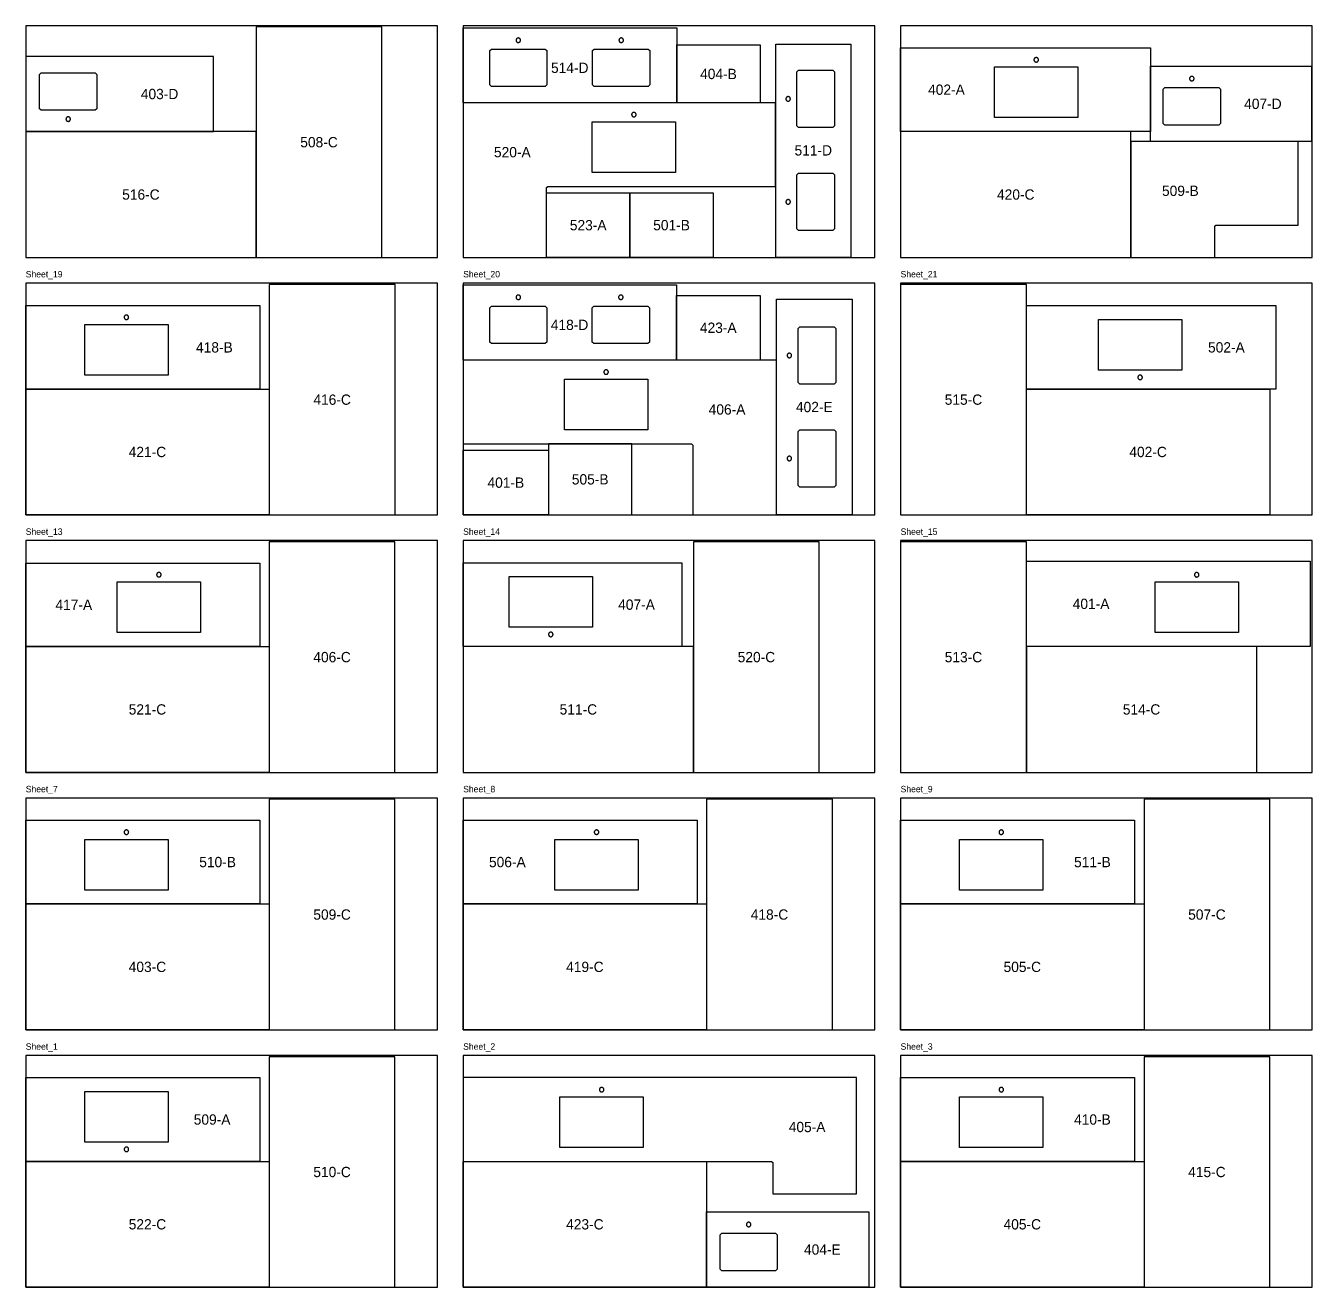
# Model space of a CAD drawing. Header units: millimetres. Extents: x 0 to 20200, y 0 to 17898.
# Drawn here: x 0 to 10000, y 0 to 9800 of the extents above; entities that cross this region are included whole.
import ezdxf
from ezdxf.enums import TextEntityAlignment as Align

# ---------------------------------------------------------------- set-up
doc = ezdxf.new("R2010")
doc.units = ezdxf.units.MM
doc.layers.add('NESTED_RESULT', color=7, linetype='Continuous')

msp = doc.modelspace()

# ---------------------------------------------------------------- linework, layer by layer
at = {"layer": 'NESTED_RESULT', "color": 1}
for points in [[(0, 8000), (3200, 8000), (3200, 9800), (0, 9800), (0, 8000)], [(3400, 8000), (6600, 8000), (6600, 9800), (3400, 9800), (3400, 8000)], [(6800, 8000), (10000, 8000), (10000, 9800), (6800, 9800), (6800, 8000)], [(0, 6000), (3200, 6000), (3200, 7800), (0, 7800), (0, 6000)], [(3400, 6000), (6600, 6000), (6600, 7800), (3400, 7800), (3400, 6000)], [(6800, 6000), (10000, 6000), (10000, 7800), (6800, 7800), (6800, 6000)], [(0, 4000), (3200, 4000), (3200, 5800), (0, 5800), (0, 4000)], [(3400, 4000), (6600, 4000), (6600, 5800), (3400, 5800), (3400, 4000)], [(6800, 4000), (10000, 4000), (10000, 5800), (6800, 5800), (6800, 4000)], [(0, 2000), (3200, 2000), (3200, 3800), (0, 3800), (0, 2000)], [(3400, 2000), (6600, 2000), (6600, 3800), (3400, 3800), (3400, 2000)], [(6800, 2000), (10000, 2000), (10000, 3800), (6800, 3800), (6800, 2000)], [(0, 0), (3200, 0), (3200, 1800), (0, 1800), (0, 0)], [(3400, 0), (6600, 0), (6600, 1800), (3400, 1800), (3400, 0)], [(6800, 0), (10000, 0), (10000, 1800), (6800, 1800), (6800, 0)]]:
    msp.add_lwpolyline(points, dxfattribs=at)
at = {"layer": 'NESTED_RESULT'}
for points in [[(2768.5, 8000), (2768.5, 9790.7), (1790.8, 9790.7), (1790.8, 8000), (2768.5, 8000)], [(3400, 9200.15), (3400, 9784.35), (5060.525, 9784.35), (5060.525, 9200.15), (3400, 9200.15)], [(3846.0875, 9687.5125), (3846.00072, 9689.2512), (3845.74126, 9690.97263), (3845.31169, 9692.65966), (3844.71628, 9694.29554), (3843.96094, 9695.86401), (3843.05319, 9697.34948), (3842.00205, 9698.73718), (3840.81796, 9700.01332), (3839.51269, 9701.16523), (3838.09921, 9702.18145), (3836.59158, 9703.05189), (3835.00477, 9703.76788), (3833.35455, 9704.32233), (3831.65733, 9704.70971), (3829.92997, 9704.92617), (3828.18965, 9704.96957), (3826.45365, 9704.83948), (3824.73923, 9704.53718), (3823.06343, 9704.06568), (3821.4429, 9703.42967), (3819.89375, 9702.63547), (3818.43138, 9701.69097), (3817.07031, 9700.60555), (3815.82408, 9699.39002), (3814.70507, 9698.05643), (3813.72441, 9696.61806), (3812.89183, 9695.08919), (3812.21562, 9693.48503), (3811.70249, 9691.8215), (3811.35754, 9690.11515), (3811.18421, 9688.38293), (3811.18421, 9686.64207), (3811.35754, 9684.90985), (3811.70249, 9683.2035), (3812.21562, 9681.53997), (3812.89183, 9679.93581), (3813.72441, 9678.40694), (3814.70507, 9676.96857), (3815.82408, 9675.63498), (3817.07031, 9674.41945), (3818.43138, 9673.33403), (3819.89375, 9672.38953), (3821.4429, 9671.59533), (3823.06343, 9670.95932), (3824.73923, 9670.48782), (3826.45365, 9670.18552), (3828.18965, 9670.05543), (3829.92997, 9670.09883), (3831.65733, 9670.31529), (3833.35455, 9670.70267), (3835.00477, 9671.25712), (3836.59158, 9671.97311), (3838.09921, 9672.84355), (3839.51269, 9673.85977), (3840.81796, 9675.01168), (3842.00205, 9676.28782), (3843.05319, 9677.67552), (3843.96094, 9679.16099), (3844.71628, 9680.72946), (3845.31169, 9682.36534), (3845.74126, 9684.05237), (3846.00072, 9685.7738), (3846.0875, 9687.5125)], [(4646.1875, 9687.5125), (4646.10072, 9689.2512), (4645.84126, 9690.97263), (4645.41169, 9692.65966), (4644.81628, 9694.29554), (4644.06094, 9695.86401), (4643.15319, 9697.34948), (4642.10205, 9698.73718), (4640.91796, 9700.01332), (4639.61269, 9701.16523), (4638.19921, 9702.18145), (4636.69158, 9703.05189), (4635.10477, 9703.76788), (4633.45455, 9704.32233), (4631.75733, 9704.70971), (4630.02997, 9704.92617), (4628.28965, 9704.96957), (4626.55365, 9704.83948), (4624.83923, 9704.53718), (4623.16343, 9704.06568), (4621.5429, 9703.42967), (4619.99375, 9702.63547), (4618.53138, 9701.69097), (4617.17031, 9700.60555), (4615.92408, 9699.39002), (4614.80507, 9698.05643), (4613.82441, 9696.61806), (4612.99183, 9695.08919), (4612.31562, 9693.48503), (4611.80249, 9691.8215), (4611.45754, 9690.11515), (4611.28421, 9688.38293), (4611.28421, 9686.64207), (4611.45754, 9684.90985), (4611.80249, 9683.2035), (4612.31562, 9681.53997), (4612.99183, 9679.93581), (4613.82441, 9678.40694), (4614.80507, 9676.96857), (4615.92408, 9675.63498), (4617.17031, 9674.41945), (4618.53138, 9673.33403), (4619.99375, 9672.38953), (4621.5429, 9671.59533), (4623.16343, 9670.95932), (4624.83923, 9670.48782), (4626.55365, 9670.18552), (4628.28965, 9670.05543), (4630.02997, 9670.09883), (4631.75733, 9670.31529), (4633.45455, 9670.70267), (4635.10477, 9671.25712), (4636.69158, 9671.97311), (4638.19921, 9672.84355), (4639.61269, 9673.85977), (4640.91796, 9675.01168), (4642.10205, 9676.28782), (4643.15319, 9677.67552), (4644.06094, 9679.16099), (4644.81628, 9680.72946), (4645.41169, 9682.36534), (4645.84126, 9684.05237), (4646.10072, 9685.7738), (4646.1875, 9687.5125)], [(3619.075, 9619.25), (4038.175, 9619.25), (4050.875, 9606.55), (4050.875, 9339.85), (4038.175, 9327.15), (3619.075, 9327.15), (3606.375, 9339.85), (3606.375, 9606.55), (3619.075, 9619.25)], [(4419.175, 9619.25), (4838.275, 9619.25), (4850.975, 9606.55), (4850.975, 9339.85), (4838.275, 9327.15), (4419.175, 9327.15), (4406.475, 9339.85), (4406.475, 9606.55), (4419.175, 9619.25)], [(5060.525, 9651), (5708.225, 9651), (5708.225, 9200.15), (5060.525, 9200.15), (5060.525, 9651)], [(6413.5, 9657.35), (6413.5, 8000), (5829.3, 8000), (5829.3, 9657.35), (6413.5, 9657.35)], [(8743.1, 8978.125), (6800, 8978.125), (6800, 9629), (8743.1, 9629), (8743.1, 8978.125)], [(1460.5, 9562), (0, 9562), (0, 8977.7), (1460.5, 8977.7), (1460.5, 9562)], [(7871.5625, 9535.3375), (7871.47572, 9537.0762), (7871.21626, 9538.79763), (7870.78669, 9540.48466), (7870.19128, 9542.12054), (7869.43594, 9543.68901), (7868.52819, 9545.17448), (7867.47705, 9546.56218), (7866.29296, 9547.83832), (7864.98769, 9548.99023), (7863.57421, 9550.00645), (7862.06658, 9550.87689), (7860.47977, 9551.59288), (7858.82955, 9552.14733), (7857.13233, 9552.53471), (7855.40497, 9552.75117), (7853.66465, 9552.79457), (7851.92865, 9552.66448), (7850.21423, 9552.36218), (7848.53843, 9551.89068), (7846.9179, 9551.25467), (7845.36875, 9550.46047), (7843.90638, 9549.51597), (7842.54531, 9548.43055), (7841.29908, 9547.21502), (7840.18007, 9545.88143), (7839.19941, 9544.44306), (7838.36683, 9542.91419), (7837.69062, 9541.31003), (7837.17749, 9539.6465), (7836.83254, 9537.94015), (7836.65921, 9536.20793), (7836.65921, 9534.46707), (7836.83254, 9532.73485), (7837.17749, 9531.0285), (7837.69062, 9529.36497), (7838.36683, 9527.76081), (7839.19941, 9526.23194), (7840.18007, 9524.79357), (7841.29908, 9523.45998), (7842.54531, 9522.24445), (7843.90638, 9521.15903), (7845.36875, 9520.21453), (7846.9179, 9519.42033), (7848.53843, 9518.78432), (7850.21423, 9518.31282), (7851.92865, 9518.01052), (7853.66465, 9517.88043), (7855.40497, 9517.92383), (7857.13233, 9518.14029), (7858.82955, 9518.52767), (7860.47977, 9519.08212), (7862.06658, 9519.79811), (7863.57421, 9520.66855), (7864.98769, 9521.68477), (7866.29296, 9522.83668), (7867.47705, 9524.11282), (7868.52819, 9525.50052), (7869.43594, 9526.98599), (7870.19128, 9528.55446), (7870.78669, 9530.19034), (7871.21626, 9531.87737), (7871.47572, 9533.5988), (7871.5625, 9535.3375)], [(539.75, 9142.9), (120.65, 9142.9), (107.95, 9155.6), (107.95, 9422.3), (120.65, 9435), (539.75, 9435), (552.45, 9422.3), (552.45, 9155.6), (539.75, 9142.9)], [(5994.11314, 9022.35), (5994.11314, 9441.45), (6006.81314, 9454.15), (6273.51314, 9454.15), (6286.21314, 9441.45), (6286.21314, 9022.35), (6273.51314, 9009.65), (6006.81314, 9009.65), (5994.11314, 9022.35)], [(8177.95, 9086.075), (7530.25, 9086.075), (7530.25, 9479.775), (8177.95, 9479.775), (8177.95, 9086.075)], [(8743.1, 8901.7), (8743.1, 9485.9), (9994.05, 9485.9), (9994.05, 8901.7), (8743.1, 8901.7)], [(9081.2375, 9389.0625), (9081.15072, 9390.8012), (9080.89126, 9392.52263), (9080.46169, 9394.20966), (9079.86628, 9395.84554), (9079.11094, 9397.41401), (9078.20319, 9398.89948), (9077.15205, 9400.28718), (9075.96796, 9401.56332), (9074.66269, 9402.71523), (9073.24921, 9403.73145), (9071.74158, 9404.60189), (9070.15477, 9405.31788), (9068.50455, 9405.87233), (9066.80733, 9406.25971), (9065.07997, 9406.47617), (9063.33965, 9406.51957), (9061.60365, 9406.38948), (9059.88923, 9406.08718), (9058.21343, 9405.61568), (9056.5929, 9404.97967), (9055.04375, 9404.18547), (9053.58138, 9403.24097), (9052.22031, 9402.15555), (9050.97408, 9400.94002), (9049.85507, 9399.60643), (9048.87441, 9398.16806), (9048.04183, 9396.63919), (9047.36562, 9395.03503), (9046.85249, 9393.3715), (9046.50754, 9391.66515), (9046.33421, 9389.93293), (9046.33421, 9388.19207), (9046.50754, 9386.45985), (9046.85249, 9384.7535), (9047.36562, 9383.08997), (9048.04183, 9381.48581), (9048.87441, 9379.95694), (9049.85507, 9378.51857), (9050.97408, 9377.18498), (9052.22031, 9375.96945), (9053.58138, 9374.88403), (9055.04375, 9373.93953), (9056.5929, 9373.14533), (9058.21343, 9372.50932), (9059.88923, 9372.03782), (9061.60365, 9371.73552), (9063.33965, 9371.60543), (9065.07997, 9371.64883), (9066.80733, 9371.86529), (9068.50455, 9372.25267), (9070.15477, 9372.80712), (9071.74158, 9373.52311), (9073.24921, 9374.39355), (9074.66269, 9375.40977), (9075.96796, 9376.56168), (9077.15205, 9377.83782), (9078.20319, 9379.22552), (9079.11094, 9380.71099), (9079.86628, 9382.27946), (9080.46169, 9383.91534), (9080.89126, 9385.60237), (9081.15072, 9387.3238), (9081.2375, 9389.0625)], [(8854.225, 9320.8), (9273.325, 9320.8), (9286.025, 9308.1), (9286.025, 9041.4), (9273.325, 9028.7), (8854.225, 9028.7), (8841.525, 9041.4), (8841.525, 9308.1), (8854.225, 9320.8)], [(4057.225, 8552.45), (5828.875, 8552.45), (5828.875, 9200.15), (3400, 9200.15), (3400, 8000), (4047.7, 8000), (4047.7, 8542.925), (4057.225, 8552.45)], [(5925.85064, 9249.3625), (5924.11193, 9249.27572), (5922.39051, 9249.01626), (5920.70347, 9248.58669), (5919.06759, 9247.99128), (5917.49913, 9247.23594), (5916.01366, 9246.32819), (5914.62596, 9245.27705), (5913.34981, 9244.09296), (5912.1979, 9242.78769), (5911.18168, 9241.37421), (5910.31125, 9239.86658), (5909.59525, 9238.27977), (5909.04081, 9236.62955), (5908.65343, 9234.93233), (5908.43696, 9233.20497), (5908.39356, 9231.46465), (5908.52366, 9229.72865), (5908.82596, 9228.01423), (5909.29746, 9226.33843), (5909.93347, 9224.7179), (5910.72767, 9223.16875), (5911.67217, 9221.70638), (5912.75758, 9220.34531), (5913.97312, 9219.09908), (5915.3067, 9217.98007), (5916.74507, 9216.99941), (5918.27394, 9216.16683), (5919.87811, 9215.49062), (5921.54164, 9214.97749), (5923.24799, 9214.63254), (5924.9802, 9214.45921), (5926.72107, 9214.45921), (5928.45329, 9214.63254), (5930.15964, 9214.97749), (5931.82316, 9215.49062), (5933.42733, 9216.16683), (5934.9562, 9216.99941), (5936.39457, 9217.98007), (5937.72815, 9219.09908), (5938.94369, 9220.34531), (5940.0291, 9221.70638), (5940.9736, 9223.16875), (5941.76781, 9224.7179), (5942.40382, 9226.33843), (5942.87531, 9228.01423), (5943.17761, 9229.72865), (5943.30771, 9231.46465), (5943.26431, 9233.20497), (5943.04784, 9234.93233), (5942.66046, 9236.62955), (5942.10602, 9238.27977), (5941.39002, 9239.86658), (5940.51959, 9241.37421), (5939.50337, 9242.78769), (5938.35146, 9244.09296), (5937.07531, 9245.27705), (5935.68761, 9246.32819), (5934.20215, 9247.23594), (5932.63368, 9247.99128), (5930.9978, 9248.58669), (5929.31076, 9249.01626), (5927.58934, 9249.27572), (5925.85064, 9249.3625)], [(4744.6125, 9109.6625), (4744.52572, 9111.4012), (4744.26626, 9113.12263), (4743.83669, 9114.80966), (4743.24128, 9116.44554), (4742.48594, 9118.01401), (4741.57819, 9119.49948), (4740.52705, 9120.88718), (4739.34296, 9122.16332), (4738.03769, 9123.31523), (4736.62421, 9124.33145), (4735.11658, 9125.20189), (4733.52977, 9125.91788), (4731.87955, 9126.47233), (4730.18233, 9126.85971), (4728.45497, 9127.07617), (4726.71465, 9127.11957), (4724.97865, 9126.98948), (4723.26423, 9126.68718), (4721.58843, 9126.21568), (4719.9679, 9125.57967), (4718.41875, 9124.78547), (4716.95638, 9123.84097), (4715.59531, 9122.75555), (4714.34908, 9121.54002), (4713.23007, 9120.20643), (4712.24941, 9118.76806), (4711.41683, 9117.23919), (4710.74062, 9115.63503), (4710.22749, 9113.9715), (4709.88254, 9112.26515), (4709.70921, 9110.53293), (4709.70921, 9108.79207), (4709.88254, 9107.05985), (4710.22749, 9105.3535), (4710.74062, 9103.68997), (4711.41683, 9102.08581), (4712.24941, 9100.55694), (4713.23007, 9099.11857), (4714.34908, 9097.78498), (4715.59531, 9096.56945), (4716.95638, 9095.48403), (4718.41875, 9094.53953), (4719.9679, 9093.74533), (4721.58843, 9093.10932), (4723.26423, 9092.63782), (4724.97865, 9092.33552), (4726.71465, 9092.20543), (4728.45497, 9092.24883), (4730.18233, 9092.46529), (4731.87955, 9092.85267), (4733.52977, 9093.40712), (4735.11658, 9094.12311), (4736.62421, 9094.99355), (4738.03769, 9096.00977), (4739.34296, 9097.16168), (4740.52705, 9098.43782), (4741.57819, 9099.82552), (4742.48594, 9101.31099), (4743.24128, 9102.87946), (4743.83669, 9104.51534), (4744.26626, 9106.20237), (4744.52572, 9107.9238), (4744.6125, 9109.6625)], [(312.7375, 9074.6375), (312.82428, 9072.8988), (313.08374, 9071.17737), (313.51331, 9069.49034), (314.10872, 9067.85446), (314.86406, 9066.28599), (315.77181, 9064.80052), (316.82295, 9063.41282), (318.00704, 9062.13668), (319.31231, 9060.98477), (320.72579, 9059.96855), (322.23342, 9059.09811), (323.82023, 9058.38212), (325.47045, 9057.82767), (327.16767, 9057.44029), (328.89503, 9057.22383), (330.63535, 9057.18043), (332.37135, 9057.31052), (334.08577, 9057.61282), (335.76157, 9058.08432), (337.3821, 9058.72033), (338.93125, 9059.51453), (340.39362, 9060.45903), (341.75469, 9061.54445), (343.00092, 9062.75998), (344.11993, 9064.09357), (345.10059, 9065.53194), (345.93317, 9067.06081), (346.60938, 9068.66497), (347.12251, 9070.3285), (347.46746, 9072.03485), (347.64079, 9073.76707), (347.64079, 9075.50793), (347.46746, 9077.24015), (347.12251, 9078.9465), (346.60938, 9080.61003), (345.93317, 9082.21419), (345.10059, 9083.74306), (344.11993, 9085.18143), (343.00092, 9086.51502), (341.75469, 9087.73055), (340.39362, 9088.81597), (338.93125, 9089.76047), (337.3821, 9090.55467), (335.76157, 9091.19068), (334.08577, 9091.66218), (332.37135, 9091.96448), (330.63535, 9092.09457), (328.89503, 9092.05117), (327.16767, 9091.83471), (325.47045, 9091.44733), (323.82023, 9090.89288), (322.23342, 9090.17689), (320.72579, 9089.30645), (319.31231, 9088.29023), (318.00704, 9087.13832), (316.82295, 9085.86218), (315.77181, 9084.47448), (314.86406, 9082.98901), (314.10872, 9081.42054), (313.51331, 9079.78466), (313.08374, 9078.09763), (312.82428, 9076.3762), (312.7375, 9074.6375)], [(5051, 8660.4), (4403.3, 8660.4), (4403.3, 9054.1), (5051, 9054.1), (5051, 8660.4)], [(1790.7, 8000), (1790.7, 8977.7), (0, 8977.7), (0, 8000), (1790.7, 8000)], [(8590.7, 8977.7), (6800, 8977.7), (6800, 8000), (8590.7, 8000), (8590.7, 8977.7)], [(9889.275, 8250.825), (9889.275, 8901.7), (8590.7, 8901.7), (8590.7, 8000), (9241.575, 8000), (9241.575, 8241.3), (9251.1, 8250.825), (9889.275, 8250.825)], [(5994.4, 8222.25), (5994.4, 8641.35), (6007.1, 8654.05), (6273.8, 8654.05), (6286.5, 8641.35), (6286.5, 8222.25), (6273.8, 8209.55), (6007.1, 8209.55), (5994.4, 8222.25)], [(4695.8, 8501.65), (4695.8, 8000), (4048.1, 8000), (4048.1, 8501.65), (4695.8, 8501.65)], [(5343.8, 8501.75), (5343.8, 8000), (4696.1, 8000), (4696.1, 8501.75), (5343.8, 8501.75)], [(5926.1375, 8449.2625), (5924.3988, 8449.17572), (5922.67737, 8448.91626), (5920.99034, 8448.48669), (5919.35446, 8447.89128), (5917.78599, 8447.13594), (5916.30052, 8446.22819), (5914.91282, 8445.17705), (5913.63668, 8443.99296), (5912.48477, 8442.68769), (5911.46855, 8441.27421), (5910.59811, 8439.76658), (5909.88212, 8438.17977), (5909.32767, 8436.52955), (5908.94029, 8434.83233), (5908.72383, 8433.10497), (5908.68043, 8431.36465), (5908.81052, 8429.62865), (5909.11282, 8427.91423), (5909.58432, 8426.23843), (5910.22033, 8424.6179), (5911.01453, 8423.06875), (5911.95903, 8421.60638), (5913.04445, 8420.24531), (5914.25998, 8418.99908), (5915.59357, 8417.88007), (5917.03194, 8416.89941), (5918.56081, 8416.06683), (5920.16497, 8415.39062), (5921.8285, 8414.87749), (5923.53485, 8414.53254), (5925.26707, 8414.35921), (5927.00793, 8414.35921), (5928.74015, 8414.53254), (5930.4465, 8414.87749), (5932.11003, 8415.39062), (5933.71419, 8416.06683), (5935.24306, 8416.89941), (5936.68143, 8417.88007), (5938.01502, 8418.99908), (5939.23055, 8420.24531), (5940.31597, 8421.60638), (5941.26047, 8423.06875), (5942.05467, 8424.6179), (5942.69068, 8426.23843), (5943.16218, 8427.91423), (5943.46448, 8429.62865), (5943.59457, 8431.36465), (5943.55117, 8433.10497), (5943.33471, 8434.83233), (5942.94733, 8436.52955), (5942.39288, 8438.17977), (5941.67689, 8439.76658), (5940.80645, 8441.27421), (5939.79023, 8442.68769), (5938.63832, 8443.99296), (5937.36218, 8445.17705), (5935.97448, 8446.22819), (5934.48901, 8447.13594), (5932.92054, 8447.89128), (5931.28466, 8448.48669), (5929.59763, 8448.91626), (5927.8762, 8449.17572), (5926.1375, 8449.2625)], [(1892.8, 7790.7), (1892.8, 6000), (2870.5, 6000), (2870.5, 7790.7), (1892.8, 7790.7)], [(5057.35, 7203.325), (3400, 7203.325), (3400, 7787.525), (5057.35, 7787.525), (5057.35, 7203.325)], [(3846.0875, 7690.6875), (3846.00072, 7692.4262), (3845.74126, 7694.14763), (3845.31169, 7695.83466), (3844.71628, 7697.47054), (3843.96094, 7699.03901), (3843.05319, 7700.52448), (3842.00205, 7701.91218), (3840.81796, 7703.18832), (3839.51269, 7704.34023), (3838.09921, 7705.35645), (3836.59158, 7706.22689), (3835.00477, 7706.94288), (3833.35455, 7707.49733), (3831.65733, 7707.88471), (3829.92997, 7708.10117), (3828.18965, 7708.14457), (3826.45365, 7708.01448), (3824.73923, 7707.71218), (3823.06343, 7707.24068), (3821.4429, 7706.60467), (3819.89375, 7705.81047), (3818.43138, 7704.86597), (3817.07031, 7703.78055), (3815.82408, 7702.56502), (3814.70507, 7701.23143), (3813.72441, 7699.79306), (3812.89183, 7698.26419), (3812.21562, 7696.66003), (3811.70249, 7694.9965), (3811.35754, 7693.29015), (3811.18421, 7691.55793), (3811.18421, 7689.81707), (3811.35754, 7688.08485), (3811.70249, 7686.3785), (3812.21562, 7684.71497), (3812.89183, 7683.11081), (3813.72441, 7681.58194), (3814.70507, 7680.14357), (3815.82408, 7678.80998), (3817.07031, 7677.59445), (3818.43138, 7676.50903), (3819.89375, 7675.56453), (3821.4429, 7674.77033), (3823.06343, 7674.13432), (3824.73923, 7673.66282), (3826.45365, 7673.36052), (3828.18965, 7673.23043), (3829.92997, 7673.27383), (3831.65733, 7673.49029), (3833.35455, 7673.87767), (3835.00477, 7674.43212), (3836.59158, 7675.14811), (3838.09921, 7676.01855), (3839.51269, 7677.03477), (3840.81796, 7678.18668), (3842.00205, 7679.46282), (3843.05319, 7680.85052), (3843.96094, 7682.33599), (3844.71628, 7683.90446), (3845.31169, 7685.54034), (3845.74126, 7687.22737), (3846.00072, 7688.9488), (3846.0875, 7690.6875)], [(4643.0125, 7690.6875), (4642.92572, 7692.4262), (4642.66626, 7694.14763), (4642.23669, 7695.83466), (4641.64128, 7697.47054), (4640.88594, 7699.03901), (4639.97819, 7700.52448), (4638.92705, 7701.91218), (4637.74296, 7703.18832), (4636.43769, 7704.34023), (4635.02421, 7705.35645), (4633.51658, 7706.22689), (4631.92977, 7706.94288), (4630.27955, 7707.49733), (4628.58233, 7707.88471), (4626.85497, 7708.10117), (4625.11465, 7708.14457), (4623.37865, 7708.01448), (4621.66423, 7707.71218), (4619.98843, 7707.24068), (4618.3679, 7706.60467), (4616.81875, 7705.81047), (4615.35638, 7704.86597), (4613.99531, 7703.78055), (4612.74908, 7702.56502), (4611.63007, 7701.23143), (4610.64941, 7699.79306), (4609.81683, 7698.26419), (4609.14062, 7696.66003), (4608.62749, 7694.9965), (4608.28254, 7693.29015), (4608.10921, 7691.55793), (4608.10921, 7689.81707), (4608.28254, 7688.08485), (4608.62749, 7686.3785), (4609.14062, 7684.71497), (4609.81683, 7683.11081), (4610.64941, 7681.58194), (4611.63007, 7680.14357), (4612.74908, 7678.80998), (4613.99531, 7677.59445), (4615.35638, 7676.50903), (4616.81875, 7675.56453), (4618.3679, 7674.77033), (4619.98843, 7674.13432), (4621.66423, 7673.66282), (4623.37865, 7673.36052), (4625.11465, 7673.23043), (4626.85497, 7673.27383), (4628.58233, 7673.49029), (4630.27955, 7673.87767), (4631.92977, 7674.43212), (4633.51658, 7675.14811), (4635.02421, 7676.01855), (4636.43769, 7677.03477), (4637.74296, 7678.18668), (4638.92705, 7679.46282), (4639.97819, 7680.85052), (4640.88594, 7682.33599), (4641.64128, 7683.90446), (4642.23669, 7685.54034), (4642.66626, 7687.22737), (4642.92572, 7688.9488), (4643.0125, 7690.6875)], [(5708.225, 7704.975), (5708.225, 7203.325), (5057.35, 7203.325), (5057.35, 7704.975), (5708.225, 7704.975)], [(7777.7, 6000), (7777.7, 7790.7), (6800, 7790.7), (6800, 6000), (7777.7, 6000)], [(1819.275, 6977.9), (0, 6977.9), (0, 7625.6), (1819.275, 7625.6), (1819.275, 6977.9)], [(3619.075, 7622.425), (4038.175, 7622.425), (4050.875, 7609.725), (4050.875, 7343.025), (4038.175, 7330.325), (3619.075, 7330.325), (3606.375, 7343.025), (3606.375, 7609.725), (3619.075, 7622.425)], [(4416, 7622.425), (4835.1, 7622.425), (4847.8, 7609.725), (4847.8, 7343.025), (4835.1, 7330.325), (4416, 7330.325), (4403.3, 7343.025), (4403.3, 7609.725), (4416, 7622.425)], [(5835.625, 6000), (5835.625, 7676.4), (6423, 7676.4), (6423, 6000), (5835.625, 6000)], [(7777.7, 7625.6), (9716.0375, 7625.6), (9716.0375, 6977.9), (7777.7, 6977.9), (7777.7, 7625.6)], [(800.1005, 7535.1125), (800.01372, 7536.8512), (799.75426, 7538.57263), (799.32469, 7540.25966), (798.72928, 7541.89554), (797.97394, 7543.46401), (797.06619, 7544.94948), (796.01505, 7546.33718), (794.83096, 7547.61332), (793.52569, 7548.76523), (792.11221, 7549.78145), (790.60458, 7550.65189), (789.01777, 7551.36788), (787.36755, 7551.92233), (785.67033, 7552.30971), (783.94297, 7552.52617), (782.20265, 7552.56957), (780.46665, 7552.43948), (778.75223, 7552.13718), (777.07643, 7551.66568), (775.4559, 7551.02967), (773.90675, 7550.23547), (772.44438, 7549.29097), (771.08331, 7548.20555), (769.83708, 7546.99002), (768.71807, 7545.65643), (767.73741, 7544.21806), (766.90483, 7542.68919), (766.22862, 7541.08503), (765.71549, 7539.4215), (765.37054, 7537.71515), (765.19721, 7535.98293), (765.19721, 7534.24207), (765.37054, 7532.50985), (765.71549, 7530.8035), (766.22862, 7529.13997), (766.90483, 7527.53581), (767.73741, 7526.00694), (768.71807, 7524.56857), (769.83708, 7523.23498), (771.08331, 7522.01945), (772.44438, 7520.93403), (773.90675, 7519.98953), (775.4559, 7519.19533), (777.07643, 7518.55932), (778.75223, 7518.08782), (780.46665, 7517.78552), (782.20265, 7517.65543), (783.94297, 7517.69883), (785.67033, 7517.91529), (787.36755, 7518.30267), (789.01777, 7518.85712), (790.60458, 7519.57311), (792.11221, 7520.44355), (793.52569, 7521.45977), (794.83096, 7522.61168), (796.01505, 7523.88782), (797.06619, 7525.27552), (797.97394, 7526.76099), (798.72928, 7528.32946), (799.32469, 7529.96534), (799.75426, 7531.65237), (800.01372, 7533.3738), (800.1005, 7535.1125)], [(8985.7875, 7517.65), (8985.7875, 7123.95), (8338.0875, 7123.95), (8338.0875, 7517.65), (8985.7875, 7517.65)], [(1106.488, 7085.85), (458.788, 7085.85), (458.788, 7479.55), (1106.488, 7479.55), (1106.488, 7085.85)], [(6003.9, 7028.7), (6003.9, 7447.8), (6016.6, 7460.5), (6283.3, 7460.5), (6296, 7447.8), (6296, 7028.7), (6283.3, 7016), (6016.6, 7016), (6003.9, 7028.7)], [(5184.35, 6000), (5835.225, 6000), (5835.225, 7203.325), (3400, 7203.325), (3400, 6552.45), (5174.825, 6552.45), (5184.35, 6542.925), (5184.35, 6000)], [(5935.6375, 7255.7125), (5933.8988, 7255.62572), (5932.17737, 7255.36626), (5930.49034, 7254.93669), (5928.85446, 7254.34128), (5927.28599, 7253.58594), (5925.80052, 7252.67819), (5924.41282, 7251.62705), (5923.13668, 7250.44296), (5921.98477, 7249.13769), (5920.96855, 7247.72421), (5920.09811, 7246.21658), (5919.38212, 7244.62977), (5918.82767, 7242.97955), (5918.44029, 7241.28233), (5918.22383, 7239.55497), (5918.18043, 7237.81465), (5918.31052, 7236.07865), (5918.61282, 7234.36423), (5919.08432, 7232.68843), (5919.72033, 7231.0679), (5920.51453, 7229.51875), (5921.45903, 7228.05638), (5922.54445, 7226.69531), (5923.75998, 7225.44908), (5925.09357, 7224.33007), (5926.53194, 7223.34941), (5928.06081, 7222.51683), (5929.66497, 7221.84062), (5931.3285, 7221.32749), (5933.03485, 7220.98254), (5934.76707, 7220.80921), (5936.50793, 7220.80921), (5938.24015, 7220.98254), (5939.9465, 7221.32749), (5941.61003, 7221.84062), (5943.21419, 7222.51683), (5944.74306, 7223.34941), (5946.18143, 7224.33007), (5947.51502, 7225.44908), (5948.73055, 7226.69531), (5949.81597, 7228.05638), (5950.76047, 7229.51875), (5951.55467, 7231.0679), (5952.19068, 7232.68843), (5952.66218, 7234.36423), (5952.96448, 7236.07865), (5953.09457, 7237.81465), (5953.05117, 7239.55497), (5952.83471, 7241.28233), (5952.44733, 7242.97955), (5951.89288, 7244.62977), (5951.17689, 7246.21658), (5950.30645, 7247.72421), (5949.29023, 7249.13769), (5948.13832, 7250.44296), (5946.86218, 7251.62705), (5945.47448, 7252.67819), (5943.98901, 7253.58594), (5942.42054, 7254.34128), (5940.78466, 7254.93669), (5939.09763, 7255.36626), (5937.3762, 7255.62572), (5935.6375, 7255.7125)], [(4528.7125, 7109.6625), (4528.62572, 7111.4012), (4528.36626, 7113.12263), (4527.93669, 7114.80966), (4527.34128, 7116.44554), (4526.58594, 7118.01401), (4525.67819, 7119.49948), (4524.62705, 7120.88718), (4523.44296, 7122.16332), (4522.13769, 7123.31523), (4520.72421, 7124.33145), (4519.21658, 7125.20189), (4517.62977, 7125.91788), (4515.97955, 7126.47233), (4514.28233, 7126.85971), (4512.55497, 7127.07617), (4510.81465, 7127.11957), (4509.07865, 7126.98948), (4507.36423, 7126.68718), (4505.68843, 7126.21568), (4504.0679, 7125.57967), (4502.51875, 7124.78547), (4501.05638, 7123.84097), (4499.69531, 7122.75555), (4498.44908, 7121.54002), (4497.33007, 7120.20643), (4496.34941, 7118.76806), (4495.51683, 7117.23919), (4494.84062, 7115.63503), (4494.32749, 7113.9715), (4493.98254, 7112.26515), (4493.80921, 7110.53293), (4493.80921, 7108.79207), (4493.98254, 7107.05985), (4494.32749, 7105.3535), (4494.84062, 7103.68997), (4495.51683, 7102.08581), (4496.34941, 7100.55694), (4497.33007, 7099.11857), (4498.44908, 7097.78498), (4499.69531, 7096.56945), (4501.05638, 7095.48403), (4502.51875, 7094.53953), (4504.0679, 7093.74533), (4505.68843, 7093.10932), (4507.36423, 7092.63782), (4509.07865, 7092.33552), (4510.81465, 7092.20543), (4512.55497, 7092.24883), (4514.28233, 7092.46529), (4515.97955, 7092.85267), (4517.62977, 7093.40712), (4519.21658, 7094.12311), (4520.72421, 7094.99355), (4522.13769, 7096.00977), (4523.44296, 7097.16168), (4524.62705, 7098.43782), (4525.67819, 7099.82552), (4526.58594, 7101.31099), (4527.34128, 7102.87946), (4527.93669, 7104.51534), (4528.36626, 7106.20237), (4528.62572, 7107.9238), (4528.7125, 7109.6625)], [(4187.4, 6660.4), (4187.4, 7054.1), (4835.1, 7054.1), (4835.1, 6660.4), (4187.4, 6660.4)], [(8644.475, 7068.3875), (8644.56178, 7066.6488), (8644.82124, 7064.92737), (8645.25081, 7063.24034), (8645.84622, 7061.60446), (8646.60156, 7060.03599), (8647.50931, 7058.55052), (8648.56045, 7057.16282), (8649.74454, 7055.88668), (8651.04981, 7054.73477), (8652.46329, 7053.71855), (8653.97092, 7052.84811), (8655.55773, 7052.13212), (8657.20795, 7051.57767), (8658.90517, 7051.19029), (8660.63253, 7050.97383), (8662.37285, 7050.93043), (8664.10885, 7051.06052), (8665.82327, 7051.36282), (8667.49907, 7051.83432), (8669.1196, 7052.47033), (8670.66875, 7053.26453), (8672.13112, 7054.20903), (8673.49219, 7055.29445), (8674.73842, 7056.50998), (8675.85743, 7057.84357), (8676.83809, 7059.28194), (8677.67067, 7060.81081), (8678.34688, 7062.41497), (8678.86001, 7064.0785), (8679.20496, 7065.78485), (8679.37829, 7067.51707), (8679.37829, 7069.25793), (8679.20496, 7070.99015), (8678.86001, 7072.6965), (8678.34688, 7074.36003), (8677.67067, 7075.96419), (8676.83809, 7077.49306), (8675.85743, 7078.93143), (8674.73842, 7080.26502), (8673.49219, 7081.48055), (8672.13112, 7082.56597), (8670.66875, 7083.51047), (8669.1196, 7084.30467), (8667.49907, 7084.94068), (8665.82327, 7085.41218), (8664.10885, 7085.71448), (8662.37285, 7085.84457), (8660.63253, 7085.80117), (8658.90517, 7085.58471), (8657.20795, 7085.19733), (8655.55773, 7084.64288), (8653.97092, 7083.92689), (8652.46329, 7083.05645), (8651.04981, 7082.04023), (8649.74454, 7080.88832), (8648.56045, 7079.61218), (8647.50931, 7078.22448), (8646.60156, 7076.73901), (8645.84622, 7075.17054), (8645.25081, 7073.53466), (8644.82124, 7071.84763), (8644.56178, 7070.1262), (8644.475, 7068.3875)], [(0, 6000), (0, 6977.9), (1892.3, 6977.9), (1892.3, 6000), (0, 6000)], [(9670, 6977.9), (9670, 6000), (7777.7, 6000), (7777.7, 6977.9), (9670, 6977.9)], [(6003.9, 6228.6), (6003.9, 6647.7), (6016.6, 6660.4), (6283.3, 6660.4), (6296, 6647.7), (6296, 6228.6), (6283.3, 6215.9), (6016.6, 6215.9), (6003.9, 6228.6)], [(3400, 6000), (3400, 6501.65), (4063.575, 6501.65), (4063.575, 6000), (3400, 6000)], [(4063.575, 6000), (4711.275, 6000), (4711.275, 6552.45), (4063.575, 6552.45), (4063.575, 6000)], [(5935.6375, 6455.6125), (5933.8988, 6455.52572), (5932.17737, 6455.26626), (5930.49034, 6454.83669), (5928.85446, 6454.24128), (5927.28599, 6453.48594), (5925.80052, 6452.57819), (5924.41282, 6451.52705), (5923.13668, 6450.34296), (5921.98477, 6449.03769), (5920.96855, 6447.62421), (5920.09811, 6446.11658), (5919.38212, 6444.52977), (5918.82767, 6442.87955), (5918.44029, 6441.18233), (5918.22383, 6439.45497), (5918.18043, 6437.71465), (5918.31052, 6435.97865), (5918.61282, 6434.26423), (5919.08432, 6432.58843), (5919.72033, 6430.9679), (5920.51453, 6429.41875), (5921.45903, 6427.95638), (5922.54445, 6426.59531), (5923.75998, 6425.34908), (5925.09357, 6424.23007), (5926.53194, 6423.24941), (5928.06081, 6422.41683), (5929.66497, 6421.74062), (5931.3285, 6421.22749), (5933.03485, 6420.88254), (5934.76707, 6420.70921), (5936.50793, 6420.70921), (5938.24015, 6420.88254), (5939.9465, 6421.22749), (5941.61003, 6421.74062), (5943.21419, 6422.41683), (5944.74306, 6423.24941), (5946.18143, 6424.23007), (5947.51502, 6425.34908), (5948.73055, 6426.59531), (5949.81597, 6427.95638), (5950.76047, 6429.41875), (5951.55467, 6430.9679), (5952.19068, 6432.58843), (5952.66218, 6434.26423), (5952.96448, 6435.97865), (5953.09457, 6437.71465), (5953.05117, 6439.45497), (5952.83471, 6441.18233), (5952.44733, 6442.87955), (5951.89288, 6444.52977), (5951.17689, 6446.11658), (5950.30645, 6447.62421), (5949.29023, 6449.03769), (5948.13832, 6450.34296), (5946.86218, 6451.52705), (5945.47448, 6452.57819), (5943.98901, 6453.48594), (5942.42054, 6454.24128), (5940.78466, 6454.83669), (5939.09763, 6455.26626), (5937.3762, 6455.52572), (5935.6375, 6455.6125)], [(2870, 4000), (2870, 5790.7), (1892.3, 5790.7), (1892.3, 4000), (2870, 4000)], [(5190.8, 4000), (6168.5, 4000), (6168.5, 5790.7), (5190.8, 5790.7), (5190.8, 4000)], [(7777.7, 5790.7), (6800, 5790.7), (6800, 4000), (7777.7, 4000), (7777.7, 5790.7)], [(1819.275, 4977.9), (0, 4977.9), (0, 5625.6), (1819.275, 5625.6), (1819.275, 4977.9)], [(3400, 5628.575), (5098.625, 5628.575), (5098.625, 4977.7), (3400, 4977.7), (3400, 5628.575)], [(9982.738, 4977.7), (7777.7, 4977.7), (7777.7, 5641.275), (9982.738, 5641.275), (9982.738, 4977.7)], [(1052.5125, 5535.1125), (1052.42572, 5536.8512), (1052.16626, 5538.57263), (1051.73669, 5540.25966), (1051.14128, 5541.89554), (1050.38594, 5543.46401), (1049.47819, 5544.94948), (1048.42705, 5546.33718), (1047.24296, 5547.61332), (1045.93769, 5548.76523), (1044.52421, 5549.78145), (1043.01658, 5550.65189), (1041.42977, 5551.36788), (1039.77955, 5551.92233), (1038.08233, 5552.30971), (1036.35497, 5552.52617), (1034.61465, 5552.56957), (1032.87865, 5552.43948), (1031.16423, 5552.13718), (1029.48843, 5551.66568), (1027.8679, 5551.02967), (1026.31875, 5550.23547), (1024.85638, 5549.29097), (1023.49531, 5548.20555), (1022.24908, 5546.99002), (1021.13007, 5545.65643), (1020.14941, 5544.21806), (1019.31683, 5542.68919), (1018.64062, 5541.08503), (1018.12749, 5539.4215), (1017.78254, 5537.71515), (1017.60921, 5535.98293), (1017.60921, 5534.24207), (1017.78254, 5532.50985), (1018.12749, 5530.8035), (1018.64062, 5529.13997), (1019.31683, 5527.53581), (1020.14941, 5526.00694), (1021.13007, 5524.56857), (1022.24908, 5523.23498), (1023.49531, 5522.01945), (1024.85638, 5520.93403), (1026.31875, 5519.98953), (1027.8679, 5519.19533), (1029.48843, 5518.55932), (1031.16423, 5518.08782), (1032.87865, 5517.78552), (1034.61465, 5517.65543), (1036.35497, 5517.69883), (1038.08233, 5517.91529), (1039.77955, 5518.30267), (1041.42977, 5518.85712), (1043.01658, 5519.57311), (1044.52421, 5520.44355), (1045.93769, 5521.45977), (1047.24296, 5522.61168), (1048.42705, 5523.88782), (1049.47819, 5525.27552), (1050.38594, 5526.76099), (1051.14128, 5528.32946), (1051.73669, 5529.96534), (1052.16626, 5531.65237), (1052.42572, 5533.3738), (1052.5125, 5535.1125)], [(3757.188, 5126.925), (3757.188, 5520.625), (4404.888, 5520.625), (4404.888, 5126.925), (3757.188, 5126.925)], [(9119.1375, 5534.9125), (9119.05072, 5536.6512), (9118.79126, 5538.37263), (9118.36169, 5540.05966), (9117.76628, 5541.69554), (9117.01094, 5543.26401), (9116.10319, 5544.74948), (9115.05205, 5546.13718), (9113.86796, 5547.41332), (9112.56269, 5548.56523), (9111.14921, 5549.58145), (9109.64158, 5550.45189), (9108.05477, 5551.16788), (9106.40455, 5551.72233), (9104.70733, 5552.10971), (9102.97997, 5552.32617), (9101.23965, 5552.36957), (9099.50365, 5552.23948), (9097.78923, 5551.93718), (9096.11343, 5551.46568), (9094.4929, 5550.82967), (9092.94375, 5550.03547), (9091.48138, 5549.09097), (9090.12031, 5548.00555), (9088.87408, 5546.79002), (9087.75507, 5545.45643), (9086.77441, 5544.01806), (9085.94183, 5542.48919), (9085.26562, 5540.88503), (9084.75249, 5539.2215), (9084.40754, 5537.51515), (9084.23421, 5535.78293), (9084.23421, 5534.04207), (9084.40754, 5532.30985), (9084.75249, 5530.6035), (9085.26562, 5528.93997), (9085.94183, 5527.33581), (9086.77441, 5525.80694), (9087.75507, 5524.36857), (9088.87408, 5523.03498), (9090.12031, 5521.81945), (9091.48138, 5520.73403), (9092.94375, 5519.78953), (9094.4929, 5518.99533), (9096.11343, 5518.35932), (9097.78923, 5517.88782), (9099.50365, 5517.58552), (9101.23965, 5517.45543), (9102.97997, 5517.49883), (9104.70733, 5517.71529), (9106.40455, 5518.10267), (9108.05477, 5518.65712), (9109.64158, 5519.37311), (9111.14921, 5520.24355), (9112.56269, 5521.25977), (9113.86796, 5522.41168), (9115.05205, 5523.68782), (9116.10319, 5525.07552), (9117.01094, 5526.56099), (9117.76628, 5528.12946), (9118.36169, 5529.76534), (9118.79126, 5531.45237), (9119.05072, 5533.1738), (9119.1375, 5534.9125)], [(1358.9, 5085.85), (711.2, 5085.85), (711.2, 5479.55), (1358.9, 5479.55), (1358.9, 5085.85)], [(9425.525, 5085.65), (8777.825, 5085.65), (8777.825, 5479.35), (9425.525, 5479.35), (9425.525, 5085.65)], [(4063.5755, 5071.3625), (4063.66228, 5069.6238), (4063.92174, 5067.90237), (4064.35131, 5066.21534), (4064.94672, 5064.57946), (4065.70206, 5063.01099), (4066.60981, 5061.52552), (4067.66095, 5060.13782), (4068.84504, 5058.86168), (4070.15031, 5057.70977), (4071.56379, 5056.69355), (4073.07142, 5055.82311), (4074.65823, 5055.10712), (4076.30845, 5054.55267), (4078.00567, 5054.16529), (4079.73303, 5053.94883), (4081.47335, 5053.90543), (4083.20935, 5054.03552), (4084.92377, 5054.33782), (4086.59957, 5054.80932), (4088.2201, 5055.44533), (4089.76925, 5056.23953), (4091.23162, 5057.18403), (4092.59269, 5058.26945), (4093.83892, 5059.48498), (4094.95793, 5060.81857), (4095.93859, 5062.25694), (4096.77117, 5063.78581), (4097.44738, 5065.38997), (4097.96051, 5067.0535), (4098.30546, 5068.75985), (4098.47879, 5070.49207), (4098.47879, 5072.23293), (4098.30546, 5073.96515), (4097.96051, 5075.6715), (4097.44738, 5077.33503), (4096.77117, 5078.93919), (4095.93859, 5080.46806), (4094.95793, 5081.90643), (4093.83892, 5083.24002), (4092.59269, 5084.45555), (4091.23162, 5085.54097), (4089.76925, 5086.48547), (4088.2201, 5087.27967), (4086.59957, 5087.91568), (4084.92377, 5088.38718), (4083.20935, 5088.68948), (4081.47335, 5088.81957), (4079.73303, 5088.77617), (4078.00567, 5088.55971), (4076.30845, 5088.17233), (4074.65823, 5087.61788), (4073.07142, 5086.90189), (4071.56379, 5086.03145), (4070.15031, 5085.01523), (4068.84504, 5083.86332), (4067.66095, 5082.58718), (4066.60981, 5081.19948), (4065.70206, 5079.71401), (4064.94672, 5078.14554), (4064.35131, 5076.50966), (4063.92174, 5074.82263), (4063.66228, 5073.1012), (4063.5755, 5071.3625)], [(0, 4000), (0, 4977.9), (1892.3, 4977.9), (1892.3, 4000), (0, 4000)], [(5190.7, 4000), (5190.7, 4977.7), (3400, 4977.7), (3400, 4000), (5190.7, 4000)], [(9568.4, 4000), (9568.4, 4977.7), (7777.7, 4977.7), (7777.7, 4000), (9568.4, 4000)], [(2870, 3790.7), (1892.3, 3790.7), (1892.3, 2000), (2870, 2000), (2870, 3790.7)], [(6270, 2000), (6270, 3790.7), (5292.3, 3790.7), (5292.3, 2000), (6270, 2000)], [(9670, 2000), (9670, 3790.7), (8692.3, 3790.7), (8692.3, 2000), (9670, 2000)], [(1819.275, 2977.9), (0, 2977.9), (0, 3628.775), (1819.275, 3628.775), (1819.275, 2977.9)], [(5219.275, 2977.9), (3400, 2977.9), (3400, 3628.775), (5219.275, 3628.775), (5219.275, 2977.9)], [(8619.275, 2977.7), (6800, 2977.7), (6800, 3628.575), (8619.275, 3628.575), (8619.275, 2977.7)], [(800.1005, 3535.1125), (800.01372, 3536.8512), (799.75426, 3538.57263), (799.32469, 3540.25966), (798.72928, 3541.89554), (797.97394, 3543.46401), (797.06619, 3544.94948), (796.01505, 3546.33718), (794.83096, 3547.61332), (793.52569, 3548.76523), (792.11221, 3549.78145), (790.60458, 3550.65189), (789.01777, 3551.36788), (787.36755, 3551.92233), (785.67033, 3552.30971), (783.94297, 3552.52617), (782.20265, 3552.56957), (780.46665, 3552.43948), (778.75223, 3552.13718), (777.07643, 3551.66568), (775.4559, 3551.02967), (773.90675, 3550.23547), (772.44438, 3549.29097), (771.08331, 3548.20555), (769.83708, 3546.99002), (768.71807, 3545.65643), (767.73741, 3544.21806), (766.90483, 3542.68919), (766.22862, 3541.08503), (765.71549, 3539.4215), (765.37054, 3537.71515), (765.19721, 3535.98293), (765.19721, 3534.24207), (765.37054, 3532.50985), (765.71549, 3530.8035), (766.22862, 3529.13997), (766.90483, 3527.53581), (767.73741, 3526.00694), (768.71807, 3524.56857), (769.83708, 3523.23498), (771.08331, 3522.01945), (772.44438, 3520.93403), (773.90675, 3519.98953), (775.4559, 3519.19533), (777.07643, 3518.55932), (778.75223, 3518.08782), (780.46665, 3517.78552), (782.20265, 3517.65543), (783.94297, 3517.69883), (785.67033, 3517.91529), (787.36755, 3518.30267), (789.01777, 3518.85712), (790.60458, 3519.57311), (792.11221, 3520.44355), (793.52569, 3521.45977), (794.83096, 3522.61168), (796.01505, 3523.88782), (797.06619, 3525.27552), (797.97394, 3526.76099), (798.72928, 3528.32946), (799.32469, 3529.96534), (799.75426, 3531.65237), (800.01372, 3533.3738), (800.1005, 3535.1125)], [(4454.0995, 3535.1125), (4454.01272, 3536.8512), (4453.75326, 3538.57263), (4453.32369, 3540.25966), (4452.72828, 3541.89554), (4451.97294, 3543.46401), (4451.06519, 3544.94948), (4450.01405, 3546.33718), (4448.82996, 3547.61332), (4447.52469, 3548.76523), (4446.11121, 3549.78145), (4444.60358, 3550.65189), (4443.01677, 3551.36788), (4441.36655, 3551.92233), (4439.66933, 3552.30971), (4437.94197, 3552.52617), (4436.20165, 3552.56957), (4434.46565, 3552.43948), (4432.75123, 3552.13718), (4431.07543, 3551.66568), (4429.4549, 3551.02967), (4427.90575, 3550.23547), (4426.44338, 3549.29097), (4425.08231, 3548.20555), (4423.83608, 3546.99002), (4422.71707, 3545.65643), (4421.73641, 3544.21806), (4420.90383, 3542.68919), (4420.22762, 3541.08503), (4419.71449, 3539.4215), (4419.36954, 3537.71515), (4419.19621, 3535.98293), (4419.19621, 3534.24207), (4419.36954, 3532.50985), (4419.71449, 3530.8035), (4420.22762, 3529.13997), (4420.90383, 3527.53581), (4421.73641, 3526.00694), (4422.71707, 3524.56857), (4423.83608, 3523.23498), (4425.08231, 3522.01945), (4426.44338, 3520.93403), (4427.90575, 3519.98953), (4429.4549, 3519.19533), (4431.07543, 3518.55932), (4432.75123, 3518.08782), (4434.46565, 3517.78552), (4436.20165, 3517.65543), (4437.94197, 3517.69883), (4439.66933, 3517.91529), (4441.36655, 3518.30267), (4443.01677, 3518.85712), (4444.60358, 3519.57311), (4446.11121, 3520.44355), (4447.52469, 3521.45977), (4448.82996, 3522.61168), (4450.01405, 3523.88782), (4451.06519, 3525.27552), (4451.97294, 3526.76099), (4452.72828, 3528.32946), (4453.32369, 3529.96534), (4453.75326, 3531.65237), (4454.01272, 3533.3738), (4454.0995, 3535.1125)], [(7600.1005, 3534.9125), (7600.01372, 3536.6512), (7599.75426, 3538.37263), (7599.32469, 3540.05966), (7598.72928, 3541.69554), (7597.97394, 3543.26401), (7597.06619, 3544.74948), (7596.01505, 3546.13718), (7594.83096, 3547.41332), (7593.52569, 3548.56523), (7592.11221, 3549.58145), (7590.60458, 3550.45189), (7589.01777, 3551.16788), (7587.36755, 3551.72233), (7585.67033, 3552.10971), (7583.94297, 3552.32617), (7582.20265, 3552.36957), (7580.46665, 3552.23948), (7578.75223, 3551.93718), (7577.07643, 3551.46568), (7575.4559, 3550.82967), (7573.90675, 3550.03547), (7572.44438, 3549.09097), (7571.08331, 3548.00555), (7569.83708, 3546.79002), (7568.71807, 3545.45643), (7567.73741, 3544.01806), (7566.90483, 3542.48919), (7566.22862, 3540.88503), (7565.71549, 3539.2215), (7565.37054, 3537.51515), (7565.19721, 3535.78293), (7565.19721, 3534.04207), (7565.37054, 3532.30985), (7565.71549, 3530.6035), (7566.22862, 3528.93997), (7566.90483, 3527.33581), (7567.73741, 3525.80694), (7568.71807, 3524.36857), (7569.83708, 3523.03498), (7571.08331, 3521.81945), (7572.44438, 3520.73403), (7573.90675, 3519.78953), (7575.4559, 3518.99533), (7577.07643, 3518.35932), (7578.75223, 3517.88782), (7580.46665, 3517.58552), (7582.20265, 3517.45543), (7583.94297, 3517.49883), (7585.67033, 3517.71529), (7587.36755, 3518.10267), (7589.01777, 3518.65712), (7590.60458, 3519.37311), (7592.11221, 3520.24355), (7593.52569, 3521.25977), (7594.83096, 3522.41168), (7596.01505, 3523.68782), (7597.06619, 3525.07552), (7597.97394, 3526.56099), (7598.72928, 3528.12946), (7599.32469, 3529.76534), (7599.75426, 3531.45237), (7600.01372, 3533.1738), (7600.1005, 3534.9125)], [(1106.488, 3479.55), (1106.488, 3085.85), (458.788, 3085.85), (458.788, 3479.55), (1106.488, 3479.55)], [(4760.487, 3085.85), (4112.787, 3085.85), (4112.787, 3479.55), (4760.487, 3479.55), (4760.487, 3085.85)], [(7906.488, 3085.65), (7258.788, 3085.65), (7258.788, 3479.35), (7906.488, 3479.35), (7906.488, 3085.65)], [(0, 2000), (0, 2977.9), (1892.3, 2977.9), (1892.3, 2000), (0, 2000)], [(3400, 2000), (3400, 2977.9), (5292.3, 2977.9), (5292.3, 2000), (3400, 2000)], [(8692.3, 2977.7), (8692.3, 2000), (6800, 2000), (6800, 2977.7), (8692.3, 2977.7)], [(2870, 1790.7), (1892.3, 1790.7), (1892.3, 0), (2870, 0), (2870, 1790.7)], [(9670, 0), (9670, 1790.7), (8692.3, 1790.7), (8692.3, 0), (9670, 0)], [(0, 1628.775), (1819.275, 1628.775), (1819.275, 977.9), (0, 977.9), (0, 1628.775)], [(5806.65, 725.712), (6457.525, 725.712), (6457.525, 1629), (3400, 1629), (3400, 978.125), (5797.125, 978.125), (5806.65, 968.6), (5806.65, 725.712)], [(8619.275, 977.9), (6800, 977.9), (6800, 1628.775), (8619.275, 1628.775), (8619.275, 977.9)], [(1106.488, 1520.825), (1106.488, 1127.125), (458.788, 1127.125), (458.788, 1520.825), (1106.488, 1520.825)], [(4493.7875, 1535.3375), (4493.70072, 1537.0762), (4493.44126, 1538.79763), (4493.01169, 1540.48466), (4492.41628, 1542.12054), (4491.66094, 1543.68901), (4490.75319, 1545.17448), (4489.70205, 1546.56218), (4488.51796, 1547.83832), (4487.21269, 1548.99023), (4485.79921, 1550.00645), (4484.29158, 1550.87689), (4482.70477, 1551.59288), (4481.05455, 1552.14733), (4479.35733, 1552.53471), (4477.62997, 1552.75117), (4475.88965, 1552.79457), (4474.15365, 1552.66448), (4472.43923, 1552.36218), (4470.76343, 1551.89068), (4469.1429, 1551.25467), (4467.59375, 1550.46047), (4466.13138, 1549.51597), (4464.77031, 1548.43055), (4463.52408, 1547.21502), (4462.40507, 1545.88143), (4461.42441, 1544.44306), (4460.59183, 1542.91419), (4459.91562, 1541.31003), (4459.40249, 1539.6465), (4459.05754, 1537.94015), (4458.88421, 1536.20793), (4458.88421, 1534.46707), (4459.05754, 1532.73485), (4459.40249, 1531.0285), (4459.91562, 1529.36497), (4460.59183, 1527.76081), (4461.42441, 1526.23194), (4462.40507, 1524.79357), (4463.52408, 1523.45998), (4464.77031, 1522.24445), (4466.13138, 1521.15903), (4467.59375, 1520.21453), (4469.1429, 1519.42033), (4470.76343, 1518.78432), (4472.43923, 1518.31282), (4474.15365, 1518.01052), (4475.88965, 1517.88043), (4477.62997, 1517.92383), (4479.35733, 1518.14029), (4481.05455, 1518.52767), (4482.70477, 1519.08212), (4484.29158, 1519.79811), (4485.79921, 1520.66855), (4487.21269, 1521.68477), (4488.51796, 1522.83668), (4489.70205, 1524.11282), (4490.75319, 1525.50052), (4491.66094, 1526.98599), (4492.41628, 1528.55446), (4493.01169, 1530.19034), (4493.44126, 1531.87737), (4493.70072, 1533.5988), (4493.7875, 1535.3375)], [(7600.1005, 1535.1125), (7600.01372, 1536.8512), (7599.75426, 1538.57263), (7599.32469, 1540.25966), (7598.72928, 1541.89554), (7597.97394, 1543.46401), (7597.06619, 1544.94948), (7596.01505, 1546.33718), (7594.83096, 1547.61332), (7593.52569, 1548.76523), (7592.11221, 1549.78145), (7590.60458, 1550.65189), (7589.01777, 1551.36788), (7587.36755, 1551.92233), (7585.67033, 1552.30971), (7583.94297, 1552.52617), (7582.20265, 1552.56957), (7580.46665, 1552.43948), (7578.75223, 1552.13718), (7577.07643, 1551.66568), (7575.4559, 1551.02967), (7573.90675, 1550.23547), (7572.44438, 1549.29097), (7571.08331, 1548.20555), (7569.83708, 1546.99002), (7568.71807, 1545.65643), (7567.73741, 1544.21806), (7566.90483, 1542.68919), (7566.22862, 1541.08503), (7565.71549, 1539.4215), (7565.37054, 1537.71515), (7565.19721, 1535.98293), (7565.19721, 1534.24207), (7565.37054, 1532.50985), (7565.71549, 1530.8035), (7566.22862, 1529.13997), (7566.90483, 1527.53581), (7567.73741, 1526.00694), (7568.71807, 1524.56857), (7569.83708, 1523.23498), (7571.08331, 1522.01945), (7572.44438, 1520.93403), (7573.90675, 1519.98953), (7575.4559, 1519.19533), (7577.07643, 1518.55932), (7578.75223, 1518.08782), (7580.46665, 1517.78552), (7582.20265, 1517.65543), (7583.94297, 1517.69883), (7585.67033, 1517.91529), (7587.36755, 1518.30267), (7589.01777, 1518.85712), (7590.60458, 1519.57311), (7592.11221, 1520.44355), (7593.52569, 1521.45977), (7594.83096, 1522.61168), (7596.01505, 1523.88782), (7597.06619, 1525.27552), (7597.97394, 1526.76099), (7598.72928, 1528.32946), (7599.32469, 1529.96534), (7599.75426, 1531.65237), (7600.01372, 1533.3738), (7600.1005, 1535.1125)], [(4152.475, 1086.075), (4152.475, 1479.775), (4800.175, 1479.775), (4800.175, 1086.075), (4152.475, 1086.075)], [(7906.488, 1479.55), (7906.488, 1085.85), (7258.788, 1085.85), (7258.788, 1479.55), (7906.488, 1479.55)], [(765.1755, 1071.5625), (765.26228, 1069.8238), (765.52174, 1068.10237), (765.95131, 1066.41534), (766.54672, 1064.77946), (767.30206, 1063.21099), (768.20981, 1061.72552), (769.26095, 1060.33782), (770.44504, 1059.06168), (771.75031, 1057.90977), (773.16379, 1056.89355), (774.67142, 1056.02311), (776.25823, 1055.30712), (777.90845, 1054.75267), (779.60567, 1054.36529), (781.33303, 1054.14883), (783.07335, 1054.10543), (784.80935, 1054.23552), (786.52377, 1054.53782), (788.19957, 1055.00932), (789.8201, 1055.64533), (791.36925, 1056.43953), (792.83162, 1057.38403), (794.19269, 1058.46945), (795.43892, 1059.68498), (796.55793, 1061.01857), (797.53859, 1062.45694), (798.37117, 1063.98581), (799.04738, 1065.58997), (799.56051, 1067.2535), (799.90546, 1068.95985), (800.07879, 1070.69207), (800.07879, 1072.43293), (799.90546, 1074.16515), (799.56051, 1075.8715), (799.04738, 1077.53503), (798.37117, 1079.13919), (797.53859, 1080.66806), (796.55793, 1082.10643), (795.43892, 1083.44002), (794.19269, 1084.65555), (792.83162, 1085.74097), (791.36925, 1086.68547), (789.8201, 1087.47967), (788.19957, 1088.11568), (786.52377, 1088.58718), (784.80935, 1088.88948), (783.07335, 1089.01957), (781.33303, 1088.97617), (779.60567, 1088.75971), (777.90845, 1088.37233), (776.25823, 1087.81788), (774.67142, 1087.10189), (773.16379, 1086.23145), (771.75031, 1085.21523), (770.44504, 1084.06332), (769.26095, 1082.78718), (768.20981, 1081.39948), (767.30206, 1079.91401), (766.54672, 1078.34554), (765.95131, 1076.70966), (765.52174, 1075.02263), (765.26228, 1073.3012), (765.1755, 1071.5625)], [(0, 977.9), (1892.3, 977.9), (1892.3, 0), (0, 0), (0, 977.9)], [(3400, 977.9), (5292.3, 977.9), (5292.3, 0), (3400, 0), (3400, 977.9)], [(6800, 0), (6800, 977.9), (8692.3, 977.9), (8692.3, 0), (6800, 0)], [(6552.77477, 0), (5295.475, 0), (5292.3, 3.175), (5292.34209, 586.85973), (6552.81709, 586.85973), (6552.77477, 0)], [(5636.7875, 487.3625), (5636.70072, 489.1012), (5636.44126, 490.82263), (5636.01169, 492.50966), (5635.41628, 494.14554), (5634.66094, 495.71401), (5633.75319, 497.19948), (5632.70205, 498.58718), (5631.51796, 499.86332), (5630.21269, 501.01523), (5628.79921, 502.03145), (5627.29158, 502.90189), (5625.70477, 503.61788), (5624.05455, 504.17233), (5622.35733, 504.55971), (5620.62997, 504.77617), (5618.88965, 504.81957), (5617.15365, 504.68948), (5615.43923, 504.38718), (5613.76343, 503.91568), (5612.1429, 503.27967), (5610.59375, 502.48547), (5609.13138, 501.54097), (5607.77031, 500.45555), (5606.52408, 499.24002), (5605.40507, 497.90643), (5604.42441, 496.46806), (5603.59183, 494.93919), (5602.91562, 493.33503), (5602.40249, 491.6715), (5602.05754, 489.96515), (5601.88421, 488.23293), (5601.88421, 486.49207), (5602.05754, 484.75985), (5602.40249, 483.0535), (5602.91562, 481.38997), (5603.59183, 479.78581), (5604.42441, 478.25694), (5605.40507, 476.81857), (5606.52408, 475.48498), (5607.77031, 474.26945), (5609.13138, 473.18403), (5610.59375, 472.23953), (5612.1429, 471.44533), (5613.76343, 470.80932), (5615.43923, 470.33782), (5617.15365, 470.03552), (5618.88965, 469.90543), (5620.62997, 469.94883), (5622.35733, 470.16529), (5624.05455, 470.55267), (5625.70477, 471.10712), (5627.29158, 471.82311), (5628.79921, 472.69355), (5630.21269, 473.70977), (5631.51796, 474.86168), (5632.70205, 476.13782), (5633.75319, 477.52552), (5634.66094, 479.01099), (5635.41628, 480.57946), (5636.01169, 482.21534), (5636.44126, 483.90237), (5636.70072, 485.6238), (5636.7875, 487.3625)], [(5409.775, 419.1), (5828.875, 419.1), (5841.575, 406.4), (5841.575, 139.7), (5828.875, 127), (5409.775, 127), (5397.075, 139.7), (5397.075, 406.4), (5409.775, 419.1)]]:
    msp.add_lwpolyline(points, dxfattribs=at)

# ---------------------------------------------------------------- texts
for s, p in [('514-D', (4228.675, 9473.2)), ('404-B', (5384.375, 9425.575)), ('403-D', (1040.28534, 9269.67172)), ('402-A', (7156.50382, 9303.32531)), ('407-D', (9616.26066, 9193.49459)), ('508-C', (2279.65, 8895.35)), ('520-A', (3782.18016, 8817.99774)), ('511-D', (6121.4, 8831.85)), ('516-C', (895.35, 8488.85)), ('420-C', (7695.35, 8488.85)), ('509-B', (8974.62928, 8517.74437)), ('523-A', (4371.95, 8250.825)), ('501-B', (5019.95, 8250.875)), ('418-D', (4227.0875, 7476.375)), ('423-A', (5382.7875, 7454.15)), ('418-B', (1466.39073, 7301.52792)), ('502-A', (9332.48707, 7301.51339)), ('416-C', (2381.65, 6895.35)), ('515-C', (7288.85, 6895.35)), ('406-A', (5451.15387, 6819.26317)), ('402-E', (6129.3125, 6838.2)), ('421-C', (946.15, 6488.95)), ('402-C', (8723.85, 6488.95)), ('505-B', (4387.425, 6276.225)), ('401-B', (3731.7875, 6250.825)), ('417-A', (373.75974, 5301.52792)), ('407-A', (4747.5786, 5302.93015)), ('401-A', (8280.77813, 5309.21833)), ('406-C', (2381.15, 4895.35)), ('520-C', (5679.65, 4895.35)), ('513-C', (7288.85, 4895.35)), ('521-C', (946.15, 4488.95)), ('511-C', (4295.35, 4488.85)), ('514-C', (8673.05, 4488.85)), ('510-B', (1491.26363, 3303.11542)), ('506-A', (3743.55694, 3303.11542)), ('511-B', (8291.26363, 3302.91542)), ('509-C', (2381.15, 2895.35)), ('418-C', (5781.15, 2895.35)), ('507-C', (9181.15, 2895.35)), ('403-C', (946.15, 2488.95)), ('419-C', (4346.15, 2488.95)), ('505-C', (7746.15, 2488.85)), ('509-A', (1448.62437, 1303.11542)), ('410-B', (8291.26363, 1303.11542)), ('405-A', (6073.46821, 1244.91118)), ('510-C', (2381.15, 895.35)), ('415-C', (9181.15, 895.35)), ('522-C', (946.15, 488.95)), ('423-C', (4346.15, 488.95)), ('405-C', (7746.15, 488.95)), ('404-E', (6191.83405, 293.12212))]:
    msp.add_text(s, height=80, dxfattribs=at).set_placement(p, align=Align.MIDDLE_CENTER)
at = {"layer": 'NESTED_RESULT', "color": 1}
for s, p in [('Sheet_19', (0, 7830)), ('Sheet_20', (3400, 7830)), ('Sheet_21', (6800, 7830)), ('Sheet_13', (0, 5830)), ('Sheet_14', (3400, 5830)), ('Sheet_15', (6800, 5830)), ('Sheet_7', (0, 3830)), ('Sheet_8', (3400, 3830)), ('Sheet_9', (6800, 3830)), ('Sheet_1', (0, 1830)), ('Sheet_2', (3400, 1830)), ('Sheet_3', (6800, 1830))]:
    msp.add_text(s, height=50, dxfattribs=at).set_placement(p, align=Align.BOTTOM_LEFT)

doc.saveas('drawing.dxf')
